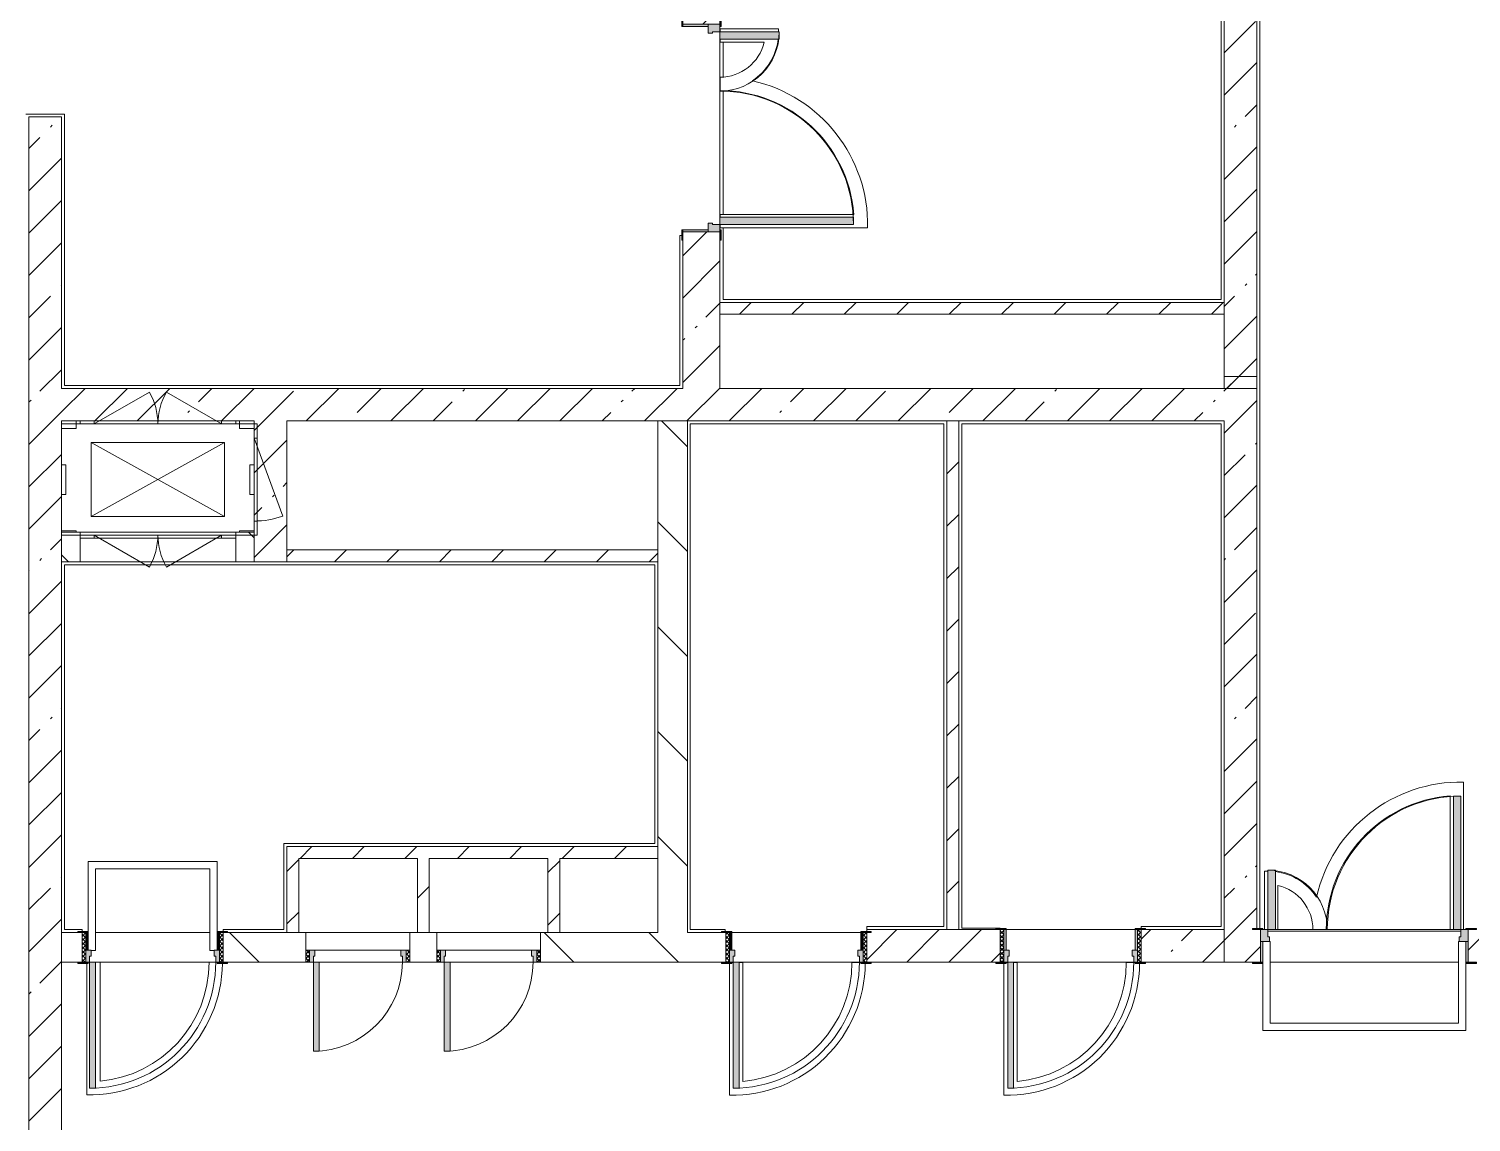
# Model space of a CAD drawing. Header units: millimetres. Extents: x -3902 to 188078, y -8553 to 29000.
# Drawn here: x 145818 to 155543, y 12321 to 19695 of the extents above; entities that cross this region are included whole.
import ezdxf

# ---------------------------------------------------------------- set-up
doc = ezdxf.new("R2010")
doc.units = ezdxf.units.MM
for name, color, linetype, lineweight, true_color in [('A-DOOR-1', 7, 'Continuous', 5, 0xaaaaaa), ('A-DOOR-2', 7, 'Continuous', 5, 0xe2e2e2), ('A-DOOR-FRAM-1', 7, 'Continuous', 5, 0xe2e2e2), ('A-DOOR-FRAM-2', 7, 'Continuous', 5, 0xaaaaaa), ('A-FLOR-2', 7, 'Continuous', 5, 0xaaaaaa)]:
    doc.layers.add(name, color=color, linetype=linetype, lineweight=lineweight, true_color=true_color)
for name, color, linetype, lineweight in [('A-GENM', 7, 'Continuous', 5), ('A-WALL', 7, 'Continuous', 9), ('I-WALL-3', 7, 'Continuous', 5), ('M-EQPM', 7, 'Continuous', 5)]:
    doc.layers.add(name, color=color, linetype=linetype, lineweight=lineweight)
pattern_1 = [(45, (61067.9, 0), (-285.1231, 285.1231), []), (45, (61353, 0), (-285.1231, 285.1231), [504.031, -100.806, 16.764, -84.042])]
pattern_2 = [(135, (61067.9, 0), (-353.5534, -353.5534), [])]
pattern_3 = [(135, (1826.41, 164.685), (-14.14214, -14.14214), []), (225, (1826.41, 164.685), (14.14214, -14.14214), [])]
pattern_4 = [(45, (-296.384, 164.685), (-14.1421, 14.1421), []), (135, (-296.384, 164.685), (-14.1421, -14.1421), [])]
pattern_5 = [(45, (61067.9, 0), (-176.7767, 176.7767), [])]

# ---------------------------------------------------------------- blocks, each defined once
blk = doc.blocks.new('110_Дверь_СКБ_2Ст - Д-1_л_Лестничная клетка EIS60 2-32142534-3_10_1_птичка')
at = {"layer": 'A-DOOR-2'}
for points in [[(612.5, 110), (662.5, 110), (662.5, 1010), (612.5, 1010), (612.5, 603.3)], [(-587.5, 110), (-587.5, 510), (-637.5, 510), (-637.5, 110)], [(712.5, -110), (712.5, 30), (697.5, 24.8), (697.5, -110)]]:
    blk.add_hatch(color=256, dxfattribs=at).paths.add_polyline_path(points)
h = blk.add_hatch(color=256, dxfattribs=at)
h.paths.add_polyline_path([(652.5, 30), (712.5, 30), (712.5, 110), (662.5, 110), (662.5, 60), (652.5, 60)])
h.paths.add_polyline_path([(-687.5, 30), (-627.5, 30), (-627.5, 60), (-637.5, 60), (-637.5, 110), (-687.5, 110)])
at = {"layer": 'A-DOOR-FRAM-1'}
for points in [[(-672.5, 110), (-672.5, 118), (-742.5, 118), (-742.5, 110)], [(767.5, 110), (767.5, 118), (697.5, 118), (697.5, 110)], [(-672.5, -110), (-672.5, 30), (-687.5, 24.8), (-687.5, -110)], [(-672.5, -118), (-672.5, -110), (-742.5, -110), (-742.5, -118)], [(767.5, -118), (767.5, -110), (697.5, -110), (697.5, -118)]]:
    blk.add_hatch(color=256, dxfattribs=at).paths.add_polyline_path(points)
at = {"layer": 'A-DOOR-1'}
for p, q in [((662.5, 1010), (612.5, 1010)), ((612.5, 1010), (612.5, 110)), ((662.5, 110), (662.5, 1010)), ((-637.5, 510), (-637.5, 110)), ((-587.5, 510), (-637.5, 510)), ((-587.5, 110), (-587.5, 510)), ((-637.5, 110), (-587.5, 110)), ((612.5, 110), (662.5, 110))]:
    blk.add_line(p, q, dxfattribs=at)
for centre, radius, start, end in [((662.5, 110), 900, 90, 180), ((-637.5, 110), 400, 360, 90)]:
    blk.add_arc(centre, radius, start, end, dxfattribs=at)
at = {"layer": 'A-DOOR-FRAM-2'}
for p, q in [((-672.5, 118), (-742.5, 118)), ((-742.5, 118), (-742.5, 110)), ((-742.5, 110), (-672.5, 110)), ((-637.5, 110), (-687.5, 110)), ((-687.5, 110), (-687.5, 30)), ((-672.5, 110), (-672.5, 118)), ((-637.5, 60), (-637.5, 110)), ((662.5, 110), (662.5, 60)), ((712.5, 110), (662.5, 110)), ((767.5, 118), (697.5, 118)), ((697.5, 118), (697.5, 110)), ((697.5, 110), (767.5, 110)), ((712.5, 30), (712.5, 110)), ((767.5, 110), (767.5, 118)), ((-687.5, 30), (-627.5, 30)), ((-672.5, 30), (-687.5, 30)), ((-687.5, 30), (-687.5, -110)), ((-672.5, -110), (-672.5, 30)), ((-627.5, 60), (-637.5, 60)), ((-627.5, 30), (-627.5, 60)), ((662.5, 60), (652.5, 60)), ((652.5, 60), (652.5, 30)), ((652.5, 30), (712.5, 30)), ((712.5, 30), (697.5, 30)), ((697.5, 30), (697.5, -110)), ((712.5, -110), (712.5, 30)), ((-672.5, -110), (-742.5, -110)), ((-742.5, -110), (-742.5, -118)), ((-742.5, -118), (-672.5, -118)), ((-687.5, -110), (-672.5, -110)), ((-672.5, -118), (-672.5, -110)), ((697.5, -110), (712.5, -110)), ((767.5, -110), (697.5, -110)), ((697.5, -110), (697.5, -118)), ((697.5, -118), (767.5, -118)), ((767.5, -118), (767.5, -110))]:
    blk.add_line(p, q, dxfattribs=at)
blk = doc.blocks.new('110_Дверь_СКБ_1Ст_Внутренняя1 - Д-8 950x2100h_охрана-V48-3_10_1_птичка')
at = {"layer": 'A-DOOR-1'}
h = blk.add_hatch(dxfattribs=at)
h.set_pattern_fill('FP_66', color=256, style=0, pattern_type=2)
h.set_pattern_definition(pattern_3)
h.paths.add_polyline_path([(487.5, 100), (462.5, 100), (462.5, -100), (487.5, -100), (487.5, -34.8)])
at = {"layer": 'A-DOOR-2'}
h = blk.add_hatch(color=256, dxfattribs=at)
h.paths.add_polyline_path([(437.5, 100), (437.5, 60), (427.5, 60), (427.5, 20), (462.5, 20), (462.5, 100)])
h.paths.add_polyline_path([(-412.5, 100), (-437.5, 100), (-437.5, 20), (-402.5, 20), (-402.5, 60), (-412.5, 60)])
at = {"layer": 'A-DOOR-FRAM-1'}
for points in [[(397.5, 950), (397.5, 100), (437.5, 100), (437.5, 950)], [(-492.5, 108), (-492.5, 100), (-422.5, 100), (-422.5, 108)], [(517.5, 108), (447.5, 108), (447.5, 100), (517.5, 100)], [(-422.5, 20), (-437.5, 20), (-437.5, -100), (-422.5, -100), (-422.5, -34.8)], [(462.5, 20), (447.5, 20), (447.5, -100), (462.5, -100), (462.5, -34.8)], [(-492.5, -100), (-492.5, -108), (-422.5, -108), (-422.5, -100)], [(447.5, -100), (447.5, -108), (517.5, -108), (517.5, -100)]]:
    blk.add_hatch(color=256, dxfattribs=at).paths.add_polyline_path(points)
at = {"layer": 'A-DOOR-FRAM-2'}
h = blk.add_hatch(dxfattribs=at)
h.set_pattern_fill('FP_67', color=256, style=0, pattern_type=2)
h.set_pattern_definition(pattern_4)
h.paths.add_polyline_path([(-437.5, 100), (-462.5, 100), (-462.5, -100), (-437.5, -100), (-437.5, -34.8)])
at = {"layer": 'A-DOOR-1'}
for p, q in [((437.5, 950), (397.5, 950)), ((397.5, 950), (397.5, 100)), ((437.5, 100), (437.5, 950)), ((397.5, 100), (437.5, 100))]:
    blk.add_line(p, q, dxfattribs=at)
blk.add_arc((437.5, 100), 850, 90, 180, dxfattribs=at)
at = {"layer": 'A-DOOR-FRAM-2'}
for p, q in [((-422.5, 108), (-492.5, 108)), ((-492.5, 108), (-492.5, 100)), ((-492.5, 100), (-422.5, 100)), ((-437.5, 100), (-462.5, 100)), ((-462.5, 100), (-462.5, -100)), ((-412.5, 100), (-437.5, 100)), ((-437.5, 100), (-437.5, 20)), ((-437.5, -100), (-437.5, 100)), ((-422.5, 100), (-437.5, 100)), ((-437.5, 100), (-437.5, 99)), ((-437.5, 99), (-422.5, 99)), ((-422.5, 100), (-422.5, 108)), ((-422.5, 99), (-422.5, 100)), ((-412.5, 60), (-412.5, 100)), ((437.5, 100), (437.5, 60)), ((462.5, 100), (437.5, 100)), ((517.5, 108), (447.5, 108)), ((447.5, 108), (447.5, 100)), ((462.5, 100), (447.5, 100)), ((447.5, 100), (447.5, 99)), ((447.5, 100), (517.5, 100)), ((447.5, 99), (462.5, 99)), ((462.5, 20), (462.5, 100)), ((487.5, 100), (462.5, 100)), ((462.5, 100), (462.5, -100)), ((462.5, 99), (462.5, 100)), ((487.5, -100), (487.5, 100)), ((517.5, 100), (517.5, 108)), ((-437.5, 20), (-402.5, 20)), ((-422.5, 20), (-437.5, 20)), ((-437.5, 20), (-437.5, -100)), ((-422.5, -100), (-422.5, 20)), ((-402.5, 60), (-412.5, 60)), ((-402.5, 20), (-402.5, 60)), ((437.5, 60), (427.5, 60)), ((427.5, 60), (427.5, 20)), ((427.5, 20), (462.5, 20)), ((462.5, 20), (447.5, 20)), ((447.5, 20), (447.5, -100)), ((462.5, -100), (462.5, 20)), ((-422.5, -100), (-492.5, -100)), ((-492.5, -100), (-492.5, -108)), ((-492.5, -108), (-422.5, -108)), ((-462.5, -100), (-437.5, -100)), ((-437.5, -100), (-422.5, -100)), ((-422.5, -108), (-422.5, -100)), ((447.5, -100), (462.5, -100)), ((517.5, -100), (447.5, -100)), ((447.5, -100), (447.5, -108)), ((447.5, -108), (517.5, -108)), ((462.5, -100), (487.5, -100)), ((517.5, -108), (517.5, -100))]:
    blk.add_line(p, q, dxfattribs=at)
blk = doc.blocks.new('DOR_Проход в стене_Прямоугольный - 1050x1150 EI30-23344994-3_10_1_птичка')
at = {"layer": 'A-DOOR-1'}
for p, q in [((525, 100), (-525, 100)), ((525, -100), (-525, -100))]:
    blk.add_line(p, q, dxfattribs=at)
blk = doc.blocks.new('110_Дверь_СКБ_1Ст_Внутренняя1 - Д-8 950x2100h_охрана-32352528-3_10_1_птичка')
at = {"layer": 'A-DOOR-1'}
h = blk.add_hatch(dxfattribs=at)
h.set_pattern_fill('FP_82', color=256, style=0, pattern_type=2)
h.set_pattern_definition([(135, (1826.41, 174.685), (-14.14214, -14.14214), []), (225, (1826.41, 174.685), (14.14214, -14.14214), [])])
h.paths.add_polyline_path([(487.5, 110), (462.5, 110), (462.5, -110), (487.5, -110), (487.5, -24.8)])
at = {"layer": 'A-DOOR-2'}
h = blk.add_hatch(color=256, dxfattribs=at)
h.paths.add_polyline_path([(437.5, 110), (437.5, 70), (427.5, 70), (427.5, 30), (462.5, 30), (462.5, 110)])
h.paths.add_polyline_path([(-412.5, 110), (-437.5, 110), (-437.5, 30), (-402.5, 30), (-402.5, 70), (-412.5, 70)])
at = {"layer": 'A-DOOR-FRAM-1'}
for points in [[(397.5, 960), (397.5, 110), (437.5, 110), (437.5, 960), (427.1, 960)], [(-492.5, 118), (-492.5, 110), (-422.5, 110), (-422.5, 118)], [(517.5, 118), (447.5, 118), (447.5, 110), (517.5, 110)], [(-422.5, 30), (-437.5, 30), (-437.5, -110), (-422.5, -110), (-422.5, -24.8)], [(462.5, 30), (447.5, 30), (447.5, -110), (462.5, -110), (462.5, -24.8)], [(-492.5, -110), (-492.5, -118), (-422.5, -118), (-422.5, -110)], [(517.5, -110), (447.5, -110), (447.5, -118), (517.5, -118)]]:
    blk.add_hatch(color=256, dxfattribs=at).paths.add_polyline_path(points)
at = {"layer": 'A-DOOR-FRAM-2'}
h = blk.add_hatch(dxfattribs=at)
h.set_pattern_fill('FP_83', color=256, style=0, pattern_type=2)
h.set_pattern_definition([(45, (-296.384, 174.685), (-14.1421, 14.1421), []), (135, (-296.384, 174.685), (-14.1421, -14.1421), [])])
h.paths.add_polyline_path([(-437.5, 110), (-462.5, 110), (-462.5, -110), (-437.5, -110), (-437.5, -24.8)])
at = {"layer": 'A-DOOR-1'}
for p, q in [((437.5, 960), (397.5, 960)), ((397.5, 960), (397.5, 110)), ((437.5, 110), (437.5, 960)), ((397.5, 110), (437.5, 110))]:
    blk.add_line(p, q, dxfattribs=at)
blk.add_arc((437.5, 110), 850, 90, 180, dxfattribs=at)
at = {"layer": 'A-DOOR-FRAM-2'}
for p, q in [((-422.5, 118), (-492.5, 118)), ((-492.5, 118), (-492.5, 110)), ((-492.5, 110), (-422.5, 110)), ((-437.5, 110), (-462.5, 110)), ((-462.5, 110), (-462.5, -110)), ((-412.5, 110), (-437.5, 110)), ((-437.5, 110), (-437.5, 30)), ((-437.5, -110), (-437.5, 110)), ((-422.5, 110), (-437.5, 110)), ((-437.5, 110), (-437.5, 109)), ((-437.5, 109), (-422.5, 109)), ((-422.5, 110), (-422.5, 118)), ((-422.5, 109), (-422.5, 110)), ((-412.5, 70), (-412.5, 110)), ((437.5, 110), (437.5, 70)), ((462.5, 110), (437.5, 110)), ((517.5, 118), (447.5, 118)), ((447.5, 118), (447.5, 110)), ((462.5, 110), (447.5, 110)), ((447.5, 110), (447.5, 109)), ((447.5, 110), (517.5, 110)), ((447.5, 109), (462.5, 109)), ((462.5, 30), (462.5, 110)), ((487.5, 110), (462.5, 110)), ((462.5, 110), (462.5, -110)), ((462.5, 109), (462.5, 110)), ((487.5, -110), (487.5, 110)), ((517.5, 110), (517.5, 118)), ((-437.5, 30), (-402.5, 30)), ((-422.5, 30), (-437.5, 30)), ((-437.5, 30), (-437.5, -110)), ((-422.5, -110), (-422.5, 30)), ((-402.5, 70), (-412.5, 70)), ((-402.5, 30), (-402.5, 70)), ((437.5, 70), (427.5, 70)), ((427.5, 70), (427.5, 30)), ((427.5, 30), (462.5, 30)), ((462.5, 30), (447.5, 30)), ((447.5, 30), (447.5, -110)), ((462.5, -110), (462.5, 30)), ((-422.5, -110), (-492.5, -110)), ((-492.5, -110), (-492.5, -118)), ((-492.5, -118), (-422.5, -118)), ((-462.5, -110), (-437.5, -110)), ((-437.5, -110), (-422.5, -110)), ((-422.5, -118), (-422.5, -110)), ((447.5, -110), (462.5, -110)), ((517.5, -110), (447.5, -110)), ((447.5, -110), (447.5, -118)), ((447.5, -118), (517.5, -118)), ((462.5, -110), (487.5, -110)), ((517.5, -118), (517.5, -110))]:
    blk.add_line(p, q, dxfattribs=at)
blk = doc.blocks.new('110_Дверь_СКБ_1Ст_Внутренняя1 - Д-8 950x2100h_охрана-V89-3_10_1_птичка')
at = {"layer": 'A-DOOR-1'}
h = blk.add_hatch(dxfattribs=at)
h.set_pattern_fill('FP_66', color=256, style=0, pattern_type=2)
h.set_pattern_definition(pattern_3)
h.paths.add_polyline_path([(487.5, 100), (462.5, 100), (462.5, -100), (487.5, -100), (487.5, -34.8)])
at = {"layer": 'A-DOOR-2'}
h = blk.add_hatch(color=256, dxfattribs=at)
h.paths.add_polyline_path([(-412.5, 100), (-437.5, 100), (-437.5, 20), (-402.5, 20), (-402.5, 60), (-412.5, 60)])
h.paths.add_polyline_path([(441.5, 100), (437.5, 100), (437.5, 60), (427.5, 60), (427.5, 20), (462.5, 20), (462.5, 100)])
at = {"layer": 'A-DOOR-FRAM-1'}
for points in [[(397.5, 950), (397.5, 100), (437.5, 100), (437.5, 950)], [(-422.5, 108), (-492.5, 108), (-490.7, 100), (-422.5, 100)], [(517.5, 108), (447.5, 108), (447.5, 100), (517.5, 100)], [(-422.5, 20), (-437.5, 20), (-437.5, -100), (-422.5, -100), (-422.5, -34.8)], [(462.5, 20), (447.5, 20), (447.5, -100), (462.5, -100), (462.5, -34.8)], [(-422.5, -100), (-492.5, -100), (-490.7, -108), (-422.5, -108)], [(447.5, -100), (447.5, -108), (517.5, -108), (517.5, -100)]]:
    blk.add_hatch(color=256, dxfattribs=at).paths.add_polyline_path(points)
at = {"layer": 'A-DOOR-FRAM-2'}
h = blk.add_hatch(dxfattribs=at)
h.set_pattern_fill('FP_67', color=256, style=0, pattern_type=2)
h.set_pattern_definition(pattern_4)
h.paths.add_polyline_path([(-437.5, 100), (-462.5, 100), (-462.5, -100), (-437.5, -100), (-437.5, -34.8)])
at = {"layer": 'A-DOOR-1'}
for p, q in [((437.5, 950), (397.5, 950)), ((397.5, 950), (397.5, 100)), ((437.5, 100), (437.5, 950)), ((397.5, 100), (437.5, 100))]:
    blk.add_line(p, q, dxfattribs=at)
blk.add_arc((437.5, 100), 850, 90, 180, dxfattribs=at)
at = {"layer": 'A-DOOR-FRAM-2'}
for p, q in [((-422.5, 108), (-492.5, 108)), ((-492.5, 108), (-492.5, 100)), ((-492.5, 100), (-422.5, 100)), ((-437.5, 100), (-462.5, 100)), ((-462.5, 100), (-462.5, -100)), ((-412.5, 100), (-437.5, 100)), ((-437.5, 100), (-437.5, 20)), ((-437.5, -100), (-437.5, 100)), ((-422.5, 100), (-437.5, 100)), ((-437.5, 100), (-437.5, 99)), ((-437.5, 99), (-422.5, 99)), ((-422.5, 100), (-422.5, 108)), ((-422.5, 99), (-422.5, 100)), ((-412.5, 60), (-412.5, 100)), ((437.5, 100), (437.5, 60)), ((462.5, 100), (437.5, 100)), ((517.5, 108), (447.5, 108)), ((447.5, 108), (447.5, 100)), ((462.5, 100), (447.5, 100)), ((447.5, 100), (447.5, 99)), ((447.5, 100), (517.5, 100)), ((447.5, 99), (462.5, 99)), ((462.5, 20), (462.5, 100)), ((487.5, 100), (462.5, 100)), ((462.5, 100), (462.5, -100)), ((462.5, 99), (462.5, 100)), ((487.5, -100), (487.5, 100)), ((517.5, 100), (517.5, 108)), ((-437.5, 20), (-402.5, 20)), ((-422.5, 20), (-437.5, 20)), ((-437.5, 20), (-437.5, -100)), ((-422.5, -100), (-422.5, 20)), ((-402.5, 60), (-412.5, 60)), ((-402.5, 20), (-402.5, 60)), ((437.5, 60), (427.5, 60)), ((427.5, 60), (427.5, 20)), ((427.5, 20), (462.5, 20)), ((462.5, 20), (447.5, 20)), ((447.5, 20), (447.5, -100)), ((462.5, -100), (462.5, 20)), ((-422.5, -100), (-492.5, -100)), ((-492.5, -100), (-492.5, -108)), ((-492.5, -108), (-422.5, -108)), ((-462.5, -100), (-437.5, -100)), ((-437.5, -100), (-422.5, -100)), ((-422.5, -108), (-422.5, -100)), ((447.5, -100), (462.5, -100)), ((517.5, -100), (447.5, -100)), ((447.5, -100), (447.5, -108)), ((447.5, -108), (517.5, -108)), ((462.5, -100), (487.5, -100)), ((517.5, -108), (517.5, -100))]:
    blk.add_line(p, q, dxfattribs=at)
blk = doc.blocks.new('110_Дверь_СКБ_2Ст - Д-1_л_Лестничная клетка EIS60 2-32359692-3_10_1_птичка')
at = {"layer": 'A-DOOR-2'}
for points in [[(662.5, 125), (662.5, 1025), (612.5, 1025), (612.5, 125)], [(-587.5, 525), (-637.5, 525), (-637.5, 125), (-587.5, 125)], [(712.5, -125), (712.5, 45), (697.5, 45), (697.5, -125)]]:
    blk.add_hatch(color=256, dxfattribs=at).paths.add_polyline_path(points)
h = blk.add_hatch(color=256, dxfattribs=at)
h.paths.add_polyline_path([(712.5, 125), (662.5, 125), (662.5, 75), (652.5, 75), (652.5, 45), (712.5, 45)])
h.paths.add_polyline_path([(-627.5, 45), (-627.5, 75), (-637.5, 75), (-637.5, 125), (-687.5, 125), (-687.5, 45)])
at = {"layer": 'A-DOOR-FRAM-1'}
for points in [[(-672.5, 125), (-672.5, 133), (-742.5, 133), (-742.5, 125)], [(767.5, 125), (767.5, 133), (697.5, 133), (697.5, 125)], [(-672.5, -125), (-672.5, 45), (-687.5, 45), (-687.5, -125)], [(-672.5, -133), (-672.5, -125), (-742.5, -125), (-742.5, -133)], [(767.5, -133), (767.5, -125), (697.5, -125), (697.5, -133)]]:
    blk.add_hatch(color=256, dxfattribs=at).paths.add_polyline_path(points)
at = {"layer": 'A-DOOR-1'}
for p, q in [((662.5, 1025), (612.5, 1025)), ((612.5, 1025), (612.5, 125)), ((662.5, 125), (662.5, 1025)), ((-637.5, 525), (-637.5, 125)), ((-587.5, 525), (-637.5, 525)), ((-587.5, 125), (-587.5, 525)), ((-637.5, 125), (-587.5, 125)), ((612.5, 125), (662.5, 125))]:
    blk.add_line(p, q, dxfattribs=at)
for centre, radius, start, end in [((662.5, 125), 900, 90, 180), ((-637.5, 125), 400, 360, 90)]:
    blk.add_arc(centre, radius, start, end, dxfattribs=at)
at = {"layer": 'A-DOOR-FRAM-2'}
for p, q in [((-672.5, 133), (-742.5, 133)), ((-742.5, 133), (-742.5, 125)), ((-742.5, 125), (-672.5, 125)), ((-637.5, 125), (-687.5, 125)), ((-687.5, 125), (-687.5, 45)), ((-672.5, 125), (-672.5, 133)), ((-637.5, 75), (-637.5, 125)), ((662.5, 125), (662.5, 75)), ((712.5, 125), (662.5, 125)), ((767.5, 133), (697.5, 133)), ((697.5, 133), (697.5, 125)), ((697.5, 125), (767.5, 125)), ((712.5, 45), (712.5, 125)), ((767.5, 125), (767.5, 133)), ((-687.5, 45), (-627.5, 45)), ((-672.5, 45), (-687.5, 45)), ((-687.5, 45), (-687.5, -125)), ((-672.5, -125), (-672.5, 45)), ((-627.5, 75), (-637.5, 75)), ((-627.5, 45), (-627.5, 75)), ((662.5, 75), (652.5, 75)), ((652.5, 75), (652.5, 45)), ((652.5, 45), (712.5, 45)), ((712.5, 45), (697.5, 45)), ((697.5, 45), (697.5, -125)), ((712.5, -125), (712.5, 45)), ((-672.5, -125), (-742.5, -125)), ((-742.5, -125), (-742.5, -133)), ((-742.5, -133), (-672.5, -133)), ((-687.5, -125), (-672.5, -125)), ((-672.5, -133), (-672.5, -125)), ((697.5, -125), (712.5, -125)), ((767.5, -125), (697.5, -125)), ((697.5, -125), (697.5, -133)), ((697.5, -133), (767.5, -133)), ((767.5, -133), (767.5, -125))]:
    blk.add_line(p, q, dxfattribs=at)
blk = doc.blocks.new('160_Подъемник - 160_Подъемник-23521422-3_10_1_птичка')
at = {"layer": 'A-GENM'}
for p, q in [((220, 0), (592.4, 215)), ((1080, 0), (707.6, 215)), ((-20, -95), (-20, 0)), ((-20, 0), (0, 0)), ((0, 0), (0, -95)), ((220, 20), (125, 20)), ((125, 20), (125, 0)), ((220, 0), (220, 20)), ((1080, 20), (220, 20)), ((220, 20), (1080, 20)), ((1080, 0), (1080, 20)), ((1080, 20), (1175, 20)), ((1175, 20), (1175, 0)), ((0, -95), (-20, -95)), ((-20, -95), (-20, -655)), ((-20, -655), (-20, -95)), ((125, 0), (220, 0)), ((1175, 0), (1080, 0)), ((0, -655), (-191.5, -128.8)), ((0, -655), (-20, -655)), ((-20, -655), (-20, -750)), ((0, -750), (0, -655)), ((-20, -750), (0, -750)), ((125, -770), (125, -750)), ((125, -750), (220, -750)), ((220, -770), (125, -770)), ((220, -750), (220, -770)), ((220, -750), (592.4, -965)), ((220, -770), (792, -770)), ((1080, -770), (508, -770)), ((1080, -750), (707.6, -965)), ((1080, -750), (1080, -770)), ((1175, -750), (1080, -750)), ((1080, -770), (1175, -770)), ((1175, -770), (1175, -750))]:
    blk.add_line(p, q, dxfattribs=at)
for centre, radius, start, end in [((220, 0), 430, 0, 30), ((1080, 0), 430, 150, 180), ((0, -655), 560, 90, 110), ((220, -750), 430, 330, 0), ((1080, -750), 430, 180, 210)]:
    blk.add_arc(centre, radius, start, end, dxfattribs=at)
at = {"layer": 'M-EQPM'}
for p, q in [((1300, 0), (0, 0)), ((0, 0), (0, -750)), ((1300, -750), (1300, 0)), ((1100, -625), (200, -125)), ((200, -625), (1100, -125)), ((1100, -125), (200, -125)), ((200, -125), (200, -625)), ((1100, -625), (1100, -125)), ((200, -625), (1100, -625)), ((0, -750), (1300, -750))]:
    blk.add_line(p, q, dxfattribs=at)
blk = doc.blocks.new('110_Дверь_СКБ_1Ст - д-18 700x2100h_Технический шкаф ЭОМ и СС-23257539-3_10_1_птичка')
at = {"layer": 'A-DOOR-1'}
h = blk.add_hatch(dxfattribs=at)
h.set_pattern_fill('FP_106', color=256, style=0, pattern_type=2)
h.set_pattern_definition([(135, (1951.41, 164.685), (-14.14214, -14.14214), []), (225, (1951.41, 164.685), (14.14214, -14.14214), [])])
h.paths.add_polyline_path([(362.5, 100), (337.5, 100), (337.5, 20), (362.5, 20)])
at = {"layer": 'A-DOOR-2'}
h = blk.add_hatch(color=256, dxfattribs=at)
h.paths.add_polyline_path([(312.5, 100), (312.5, 60), (302.5, 60), (302.5, 20), (337.5, 20), (337.5, 100)])
h.paths.add_polyline_path([(-287.5, 100), (-312.5, 100), (-312.5, 20), (-277.5, 20), (-277.5, 60), (-287.5, 60)])
at = {"layer": 'A-DOOR-FRAM-1'}
blk.add_hatch(color=256, dxfattribs=at).paths.add_polyline_path([(272.5, 700), (272.5, 100), (312.5, 100), (312.5, 700), (281.5, 700)])
at = {"layer": 'A-DOOR-FRAM-2'}
h = blk.add_hatch(dxfattribs=at)
h.set_pattern_fill('FP_107', color=256, style=0, pattern_type=2)
h.set_pattern_definition([(45, (-171.384, 164.685), (-14.1421, 14.1421), []), (135, (-171.384, 164.685), (-14.1421, -14.1421), [])])
h.paths.add_polyline_path([(-312.5, 100), (-337.5, 100), (-337.5, 20), (-312.5, 20)])
at = {"layer": 'A-DOOR-1'}
for p, q in [((312.5, 700), (272.5, 700)), ((272.5, 700), (272.5, 100)), ((312.5, 100), (312.5, 700)), ((272.5, 100), (312.5, 100))]:
    blk.add_line(p, q, dxfattribs=at)
blk.add_arc((312.5, 100), 600, 90, 180, dxfattribs=at)
at = {"layer": 'A-DOOR-FRAM-2'}
for p, q in [((-312.5, 100), (-337.5, 100)), ((-337.5, 100), (-337.5, 20)), ((-287.5, 100), (-312.5, 100)), ((-312.5, 100), (-312.5, 20)), ((-312.5, 20), (-312.5, 100)), ((-287.5, 60), (-287.5, 100)), ((-287.5, 100), (272.5, 100)), ((312.5, 100), (312.5, 60)), ((337.5, 100), (312.5, 100)), ((337.5, 20), (337.5, 100)), ((362.5, 100), (337.5, 100)), ((337.5, 100), (337.5, 20)), ((362.5, 20), (362.5, 100)), ((-337.5, 20), (-312.5, 20)), ((-312.5, 20), (-277.5, 20)), ((-277.5, 60), (-287.5, 60)), ((-277.5, 20), (-277.5, 60)), ((302.5, 20), (-277.5, 20)), ((312.5, 60), (302.5, 60)), ((302.5, 60), (302.5, 20)), ((302.5, 20), (337.5, 20)), ((337.5, 20), (362.5, 20))]:
    blk.add_line(p, q, dxfattribs=at)
blk = doc.blocks.new('Закладная деталь приямка - 200_100-20924312-3_10_1_птичка')
at = {"layer": 'M-EQPM'}
for p, q in [((85000, 16755), (84970, 16755)), ((85000, 16755), (84970, 16755)), ((85000, 16555), (85000, 16755)), ((85000, 16755), (85000, 16555)), ((84970, 16555), (85000, 16555)), ((85000, 16555), (84970, 16555))]:
    blk.add_line(p, q, dxfattribs=at)
blk = doc.blocks.new('Закладная деталь приямка - 150_100-20924311-3_10_1_птичка')
at = {"layer": 'M-EQPM'}
for p, q in [((85070, 17050), (85070, 17000)), ((85070, 17050), (85070, 17000)), ((84970, 17000), (85070, 17000)), ((85070, 17000), (84970, 17000))]:
    blk.add_line(p, q, dxfattribs=at)
blk = doc.blocks.new('Закладная деталь приямка - 150_100-V90-3_10_1_птичка')
at = {"layer": 'M-EQPM'}
for p, q in [((86170, 17000), (86170, 17050)), ((86170, 17000), (86170, 17050)), ((86270, 17000), (86170, 17000)), ((86170, 17000), (86270, 17000))]:
    blk.add_line(p, q, dxfattribs=at)
blk = doc.blocks.new('Закладная деталь приямка - 150_100-V91-3_10_1_птичка')
at = {"layer": 'M-EQPM'}
for p, q in [((86270, 16310), (86170, 16310)), ((86170, 16310), (86270, 16310)), ((86170, 16310), (86170, 16300)), ((86170, 16310), (86170, 16300))]:
    blk.add_line(p, q, dxfattribs=at)
blk = doc.blocks.new('Закладная деталь приямка - 150_100-V92-3_10_1_птичка')
at = {"layer": 'M-EQPM'}
for p, q in [((85070, 16310), (84970, 16310)), ((84970, 16310), (85070, 16310)), ((85070, 16300), (85070, 16310)), ((85070, 16310), (85070, 16300))]:
    blk.add_line(p, q, dxfattribs=at)

msp = doc.modelspace()

# ---------------------------------------------------------------- hatches: boundary and pattern name
at = {"layer": 'I-WALL-3'}
h = msp.add_hatch(dxfattribs=at)
h.set_pattern_fill('FP_60', color=256, style=0, pattern_type=2)
h.set_pattern_definition(pattern_1)
h.paths.add_polyline_path([(150227.9, 17270), (150477.9, 17270), (150477.9, 18325), (150227.9, 18325), (150227.9, 18162.4)])
h.paths.add_polyline_path([(150227.9, 19725), (150477.9, 19725), (150477.9, 27100), (150227.9, 27100), (150227.9, 19750)])
h = msp.add_hatch(dxfattribs=at)
h.set_pattern_fill('FP_60', color=256, style=0, pattern_type=2)
h.set_pattern_definition(pattern_1)
h.paths.add_polyline_path([(154097.9, 17270), (154097.9, 21400), (153877.9, 21400), (153877.9, 17270)])
h = msp.add_hatch(dxfattribs=at)
h.set_pattern_fill('FP_60', color=256, style=0, pattern_type=2)
h.set_pattern_definition(pattern_1)
h.paths.add_polyline_path([(145902.9, 10400), (146037.9, 10400), (146037.9, 19100), (145817.9, 19100), (145817.9, 10400)])
h = msp.add_hatch(dxfattribs=at)
h.set_pattern_fill('FP_65', color=256, style=0, pattern_type=2)
h.set_pattern_definition(pattern_5)
h.paths.add_polyline_path([(153877.9, 17770), (153877.9, 17850), (150477.9, 17850), (150477.9, 17770), (151496.1, 17770)])
h = msp.add_hatch(dxfattribs=at)
h.set_pattern_fill('FP_60', color=256, style=0, pattern_type=2)
h.set_pattern_definition(pattern_1)
h.paths.add_polyline_path([(153877.9, 13620), (154067.9, 13620), (154067.9, 13628), (154097.9, 13628), (154097.9, 17350), (153877.9, 17350), (153877.9, 14113.3)])
h = msp.add_hatch(dxfattribs=at)
h.set_pattern_fill('FP_60', color=256, style=0, pattern_type=2)
h.set_pattern_definition(pattern_1)
h.paths.add_polyline_path([(147337.9, 17050), (147557.9, 17050), (147557.9, 17270), (146037.9, 17270), (146037.9, 17050)])
h = msp.add_hatch(dxfattribs=at)
h.set_pattern_fill('FP_60', color=256, style=0, pattern_type=2)
h.set_pattern_definition(pattern_1)
h.paths.add_polyline_path([(152007.9, 17050), (153877.9, 17050), (153877.9, 17270), (147557.9, 17270), (147557.9, 17050), (151496.1, 17050)])
h = msp.add_hatch(dxfattribs=at)
h.set_pattern_fill('FP_60', color=256, style=0, pattern_type=2)
h.set_pattern_definition(pattern_1)
h.paths.add_polyline_path([(147337.9, 16100), (147557.9, 16100), (147557.9, 17050), (147337.9, 17050), (147337.9, 16180)])
h = msp.add_hatch(dxfattribs=at)
h.set_pattern_fill('FP_63', color=256, style=0, pattern_type=2)
h.set_pattern_definition(pattern_2)
h.paths.add_polyline_path([(150257.9, 13600), (150257.9, 17050), (150057.9, 17050), (150057.9, 13600)])
h = msp.add_hatch(dxfattribs=at)
h.set_pattern_fill('FP_65', color=256, style=0, pattern_type=2)
h.set_pattern_definition(pattern_5)
h.paths.add_polyline_path([(152087.9, 13620), (152087.9, 17050), (152007.9, 17050), (152007.9, 13620)])
h = msp.add_hatch(dxfattribs=at)
h.set_pattern_fill('FP_63', color=256, style=0, pattern_type=2)
h.set_pattern_definition(pattern_2)
h.paths.add_polyline_path([(147337.9, 16100), (147337.9, 16300), (147212.9, 16300), (147212.9, 16100)])
h.paths.add_polyline_path([(146162.9, 16100), (146162.9, 16300), (146037.9, 16300), (146037.9, 16100)])
h = msp.add_hatch(dxfattribs=at)
h.set_pattern_fill('FP_65', color=256, style=0, pattern_type=2)
h.set_pattern_definition(pattern_5)
h.paths.add_polyline_path([(150057.9, 16100), (150057.9, 16180), (147557.9, 16180), (147557.9, 16100), (147767.3, 16100)])
h = msp.add_hatch(dxfattribs=at)
h.set_pattern_fill('FP_65', color=256, style=0, pattern_type=2)
h.set_pattern_definition(pattern_5)
h.paths.add_polyline_path([(148437.9, 14100), (150057.9, 14100), (150057.9, 14180), (147557.9, 14180), (147557.9, 14100), (147767.3, 14100)])
h = msp.add_hatch(dxfattribs=at)
h.set_pattern_fill('FP_65', color=256, style=0, pattern_type=2)
h.set_pattern_definition(pattern_5)
h.paths.add_polyline_path([(147637.9, 13600), (147637.9, 14100), (147557.9, 14100), (147557.9, 13600)])
h = msp.add_hatch(dxfattribs=at)
h.set_pattern_fill('FP_65', color=256, style=0, pattern_type=2)
h.set_pattern_definition(pattern_5)
h.paths.add_polyline_path([(148517.9, 13600), (148517.9, 14100), (148437.9, 14100), (148437.9, 13600)])
h = msp.add_hatch(dxfattribs=at)
h.set_pattern_fill('FP_65', color=256, style=0, pattern_type=2)
h.set_pattern_definition(pattern_5)
h.paths.add_polyline_path([(149397.9, 13600), (149397.9, 14100), (149317.9, 14100), (149317.9, 13600)])
h = msp.add_hatch(dxfattribs=at)
h.set_pattern_fill('FP_60', color=256, style=0, pattern_type=2)
h.set_pattern_definition(pattern_1)
h.paths.add_polyline_path([(151467.9, 13400), (152367.9, 13400), (152367.9, 13620), (151467.9, 13620), (151467.9, 13608), (151497.9, 13608), (151496.1, 13600), (151467.9, 13600), (151467.9, 13534.8)])
h.paths.add_polyline_path([(153360.5, 13400), (153877.9, 13400), (153877.9, 13620), (153317.9, 13620), (153317.9, 13400), (153347.9, 13400)])
h = msp.add_hatch(dxfattribs=at)
h.set_pattern_fill('FP_60', color=256, style=0, pattern_type=2)
h.set_pattern_definition(pattern_1)
h.paths.add_polyline_path([(155577.9, 13400), (155867.9, 13400), (155867.9, 13620), (155522.9, 13620), (155522.9, 13400)])
h.paths.add_polyline_path([(153877.9, 13400), (154122.9, 13400), (154122.9, 13620), (153877.9, 13620), (153877.9, 13534.8)])
h = msp.add_hatch(dxfattribs=at)
h.set_pattern_fill('FP_63', color=256, style=0, pattern_type=2)
h.set_pattern_definition(pattern_2)
h.paths.add_polyline_path([(148567.9, 13400), (148567.9, 13600), (148386.3, 13600), (148386.3, 13400)])
h.paths.add_polyline_path([(146177.9, 13400), (146177.9, 13600), (146037.9, 13600), (146037.9, 13400), (146147.9, 13400)])
h.paths.add_polyline_path([(147157.9, 13400), (147686.3, 13400), (147686.3, 13600), (147127.9, 13600), (147127.9, 13400)])
h.paths.add_polyline_path([(149267.9, 13400), (150517.9, 13400), (150517.9, 13600), (149267.9, 13600), (149267.9, 13480)])

# ---------------------------------------------------------------- linework, layer by layer
at = {"layer": 'A-FLOR-2'}
for p, q in [((153857.9, 17870), (153857.9, 21450)), ((154117.9, 21130), (154117.9, 13628)), ((150872.7, 19694.6), (150478.3, 19694.6)), ((150478.3, 19694.6), (150478.3, 19675)), ((150477.9, 18425), (150477.9, 19625)), ((150478.3, 19625), (150478.3, 19604.6)), ((150478.3, 19604.6), (150775.4, 19604.6)), ((150498.9, 19604.6), (150498.9, 19370.4)), ((150478.3, 19368.4), (150478.3, 19278.4)), ((150498.9, 19277.2), (150498.9, 18443.4)), ((145798.4, 19120), (146057.9, 19120)), ((146057.9, 19120), (146057.9, 17290)), ((151380.6, 18443.4), (150478.3, 18443.4)), ((150478.3, 18443.4), (150478.3, 18425)), ((150207.9, 17290), (150207.9, 18300)), ((150207.9, 18300), (150219.9, 18300)), ((150478.3, 18375), (150478.3, 18353.4)), ((150478.3, 18353.4), (151473.1, 18353.4)), ((150498.9, 18353.4), (150498.9, 17870)), ((150498.9, 17870), (153857.9, 17870)), ((146057.9, 17290), (150207.9, 17290)), ((151987.9, 17030), (150277.9, 17030)), ((150277.9, 17030), (150277.9, 13620)), ((151987.9, 13640), (151987.9, 17030)), ((153857.9, 17030), (152107.9, 17030)), ((152107.9, 17030), (152107.9, 13630)), ((153857.9, 13640), (153857.9, 17030)), ((150037.9, 16080), (146057.9, 16080)), ((146057.9, 16080), (146057.9, 13620)), ((150037.9, 14200), (150037.9, 16080)), ((155490.9, 13620), (155490.9, 14614.4)), ((155400.9, 14521.9), (155400.9, 13619.6)), ((147537.9, 13620), (147537.9, 14200)), ((147537.9, 14200), (150037.9, 14200)), ((146217.9, 14079.1), (146217.9, 13608)), ((147087.9, 14079.1), (146217.9, 14079.1)), ((146267.9, 13479.1), (146267.9, 14029.1)), ((146267.9, 14029.1), (147037.9, 14029.1)), ((147037.9, 14029.1), (147037.9, 13479.1)), ((147087.9, 13608), (147087.9, 14079.1)), ((154149.8, 14014), (154149.8, 13620)), ((154239.8, 13619.6), (154239.8, 13916.7)), ((146057.9, 13620), (146177.9, 13620)), ((146177.9, 13620), (146177.9, 13608)), ((147127.9, 13608), (147127.9, 13620)), ((147127.9, 13620), (147537.9, 13620)), ((150277.9, 13620), (150512.9, 13620)), ((150512.9, 13620), (150512.9, 13608)), ((151467.9, 13640), (151987.9, 13640)), ((151467.9, 13620), (151467.9, 13640)), ((152107.9, 13630), (152367.9, 13630)), ((153317.9, 13640), (153857.9, 13640)), ((153317.9, 13628), (153317.9, 13640)), ((154172.9, 13619.6), (154239.8, 13619.6)), ((154476, 13619.6), (154566, 13619.6)), ((155400.9, 13619.6), (155472.9, 13619.6)), ((154187.6, 13539.6), (154137.9, 13539.6)), ((154172.9, 13610), (155472.9, 13610)), ((154187.6, 12989.6), (154187.6, 13539.6)), ((155507.6, 13539.6), (155457.6, 13539.6)), ((155457.6, 13539.6), (155457.6, 12989.6)), ((155507.6, 12939.6), (155507.6, 13539.6)), ((146237.7, 13479.1), (146267.9, 13479.1)), ((147037.9, 13479.1), (147068.1, 13479.1)), ((146207.9, 13392), (146207.9, 12505.2)), ((147032.9, 13400), (146267.9, 13400)), ((146297.9, 12598), (146297.9, 13400)), ((147077.9, 13400), (147032.9, 13400)), ((150542.3, 13392), (150542.3, 12503.1)), ((150563.9, 13397.9), (150557.9, 13397.9)), ((151417.9, 13400), (150607.9, 13400)), ((150632.3, 13397.9), (150607.9, 13397.9)), ((150632.3, 12595.9), (150632.3, 13397.9)), ((151427.9, 13397.9), (151367.3, 13397.9)), ((152392.3, 13392), (152392.3, 12503.1)), ((152417.9, 13397.9), (152407.9, 13397.9)), ((153267.9, 13400), (152457.9, 13400)), ((152482.3, 13397.9), (152457.9, 13397.9)), ((152482.3, 12595.9), (152482.3, 13397.9)), ((153277.9, 13397.9), (153217.3, 13397.9)), ((154137.6, 13392), (154137.6, 12939.6)), ((154137.6, 12939.6), (155507.6, 12939.6)), ((155457.6, 12989.6), (154187.6, 12989.6))]:
    msp.add_line(p, q, dxfattribs=at)
for centre, radius, start, end in [((150478.3, 19673.4), 395, 0.22926, 3.07201), ((150478.3, 19673.4), 305, 270, 346.9573), ((150478.3, 19673.4), 395, 303.54048, 352.95968), ((150478.3, 18373.4), 905, 4.43687, 90), ((150478.3, 18373.4), 995, 358.8489, 77.32946), ((155471, 13619.6), 995, 88.8489, 167.32946), ((155471, 13619.6), 905, 94.43687, 180), ((154171, 13619.6), 395, 89.71459, 93.07201), ((154171, 13619.6), 395, 33.54048, 82.43416), ((154171, 13619.6), 305, 0, 76.9573), ((146227.9, 13400), 895, 268.71954, 359.48675), ((146227.9, 13400), 805, 274.98854, 360), ((150562.3, 13397.9), 895, 268.71954, 359.62258), ((150562.3, 13397.9), 805, 274.98854, 360), ((152412.3, 13397.9), 895, 268.71954, 359.62258), ((152412.3, 13397.9), 805, 274.98854, 360)]:
    msp.add_arc(centre, radius, start, end, dxfattribs=at)
at = {"layer": 'A-WALL'}
for p, q in [((150477.9, 17850), (150477.9, 17770)), ((153877.9, 17770), (153877.9, 17850)), ((152087.9, 17050), (152007.9, 17050)), ((146037.9, 16300), (146037.9, 16100)), ((147557.9, 16100), (147557.9, 16180)), ((150057.9, 16100), (150057.9, 16180)), ((150057.9, 14100), (150057.9, 14180)), ((152007.9, 13620), (152087.9, 13620)), ((146037.9, 13600), (146037.9, 13400)), ((147557.9, 13600), (147637.9, 13600)), ((148437.9, 13600), (148517.9, 13600)), ((149317.9, 13600), (149397.9, 13600))]:
    msp.add_line(p, q, dxfattribs=at)
at = {"layer": 'I-WALL-3'}
for p, q in [((153877.9, 26850), (153877.9, 17850)), ((154097.9, 13628), (154097.9, 21150)), ((146037.9, 19100), (145817.9, 19100)), ((145817.9, 19100), (145817.9, 10400)), ((146037.9, 17270), (146037.9, 19100)), ((150227.9, 18270), (150227.9, 17270)), ((150477.9, 17850), (150477.9, 18270)), ((153877.9, 17850), (150477.9, 17850)), ((150477.9, 17270), (150477.9, 17770)), ((150477.9, 17770), (153877.9, 17770)), ((153877.9, 17770), (153877.9, 17270)), ((154097.9, 17350), (153877.9, 17350)), ((150227.9, 17270), (146037.9, 17270)), ((154097.9, 17270), (150477.9, 17270)), ((146037.9, 17050), (147337.9, 17050)), ((146037.9, 16300), (146037.9, 17050)), ((147337.9, 17050), (147337.9, 16100)), ((147557.9, 16180), (147557.9, 17050)), ((147557.9, 17050), (152007.9, 17050)), ((150057.9, 17050), (150057.9, 16180)), ((150257.9, 13600), (150257.9, 17050)), ((152007.9, 17050), (152007.9, 13620)), ((152087.9, 17050), (153877.9, 17050)), ((152087.9, 13620), (152087.9, 17050)), ((153877.9, 17050), (153877.9, 13400)), ((146037.9, 16300), (147337.9, 16300)), ((146162.9, 16100), (146162.9, 16300)), ((147212.9, 16300), (147212.9, 16100)), ((150057.9, 16180), (147557.9, 16180)), ((146037.9, 13600), (146037.9, 16100)), ((146037.9, 16100), (150057.9, 16100)), ((150057.9, 16100), (150057.9, 14180)), ((150057.9, 14180), (147557.9, 14180)), ((147557.9, 14180), (147557.9, 13600)), ((147637.9, 14100), (148437.9, 14100)), ((147637.9, 13600), (147637.9, 14100)), ((148437.9, 14100), (148437.9, 13600)), ((148517.9, 14100), (149317.9, 14100)), ((148517.9, 13600), (148517.9, 14100)), ((149317.9, 14100), (149317.9, 13600)), ((149397.9, 14100), (150057.9, 14100)), ((149397.9, 13600), (149397.9, 14100)), ((150057.9, 14100), (150057.9, 13600)), ((152007.9, 13620), (151467.9, 13620)), ((151467.9, 13620), (151467.9, 13608)), ((152337.9, 13620), (152087.9, 13620)), ((152407.9, 13620), (153277.9, 13620)), ((153877.9, 13620), (153347.9, 13620)), ((154239.8, 13620), (154475.9, 13620)), ((154565.2, 13620), (155400.9, 13620)), ((146147.9, 13600), (146037.9, 13600)), ((146267.9, 13600), (147037.9, 13600)), ((147557.9, 13600), (147157.9, 13600)), ((147637.9, 13600), (148437.9, 13600)), ((147686.3, 13480), (147686.3, 13600)), ((148386.3, 13600), (148386.3, 13480)), ((148517.9, 13600), (149317.9, 13600)), ((148567.9, 13480), (148567.9, 13600)), ((149267.9, 13600), (149267.9, 13480)), ((150057.9, 13600), (149397.9, 13600)), ((150487.9, 13600), (150257.9, 13600)), ((150557.9, 13600), (151427.9, 13600)), ((146037.9, 10400), (146037.9, 13400)), ((146037.9, 13400), (146147.9, 13400)), ((147032.9, 13400), (146297.9, 13400)), ((147157.9, 13400), (147686.3, 13400)), ((148386.3, 13400), (148567.9, 13400)), ((149267.9, 13400), (150487.9, 13400)), ((151417.9, 13400), (150607.9, 13400)), ((151497.9, 13400), (152337.9, 13400)), ((153267.9, 13400), (152457.9, 13400)), ((153347.9, 13400), (153877.9, 13400)), ((153877.9, 13400), (154067.9, 13400)), ((155457.6, 13400), (154187.6, 13400))]:
    msp.add_line(p, q, dxfattribs=at)

# ---------------------------------------------------------------- block references
at = {"layer": 'A-DOOR-1'}
for name, p, rotation in [('110_Дверь_СКБ_2Ст - Д-1_л_Лестничная клетка EIS60 2-32359692-3_10_1_птичка', (150352.9, 19037.5), 269.9999999999998), ('110_Дверь_СКБ_1Ст_Внутренняя1 - Д-8 950x2100h_охрана-32352528-3_10_1_птичка', (152855.4, 13510), 180), ('110_Дверь_СКБ_1Ст_Внутренняя1 - Д-8 950x2100h_охрана-V48-3_10_1_птичка', (146665.4, 13500), 180), ('110_Дверь_СКБ_1Ст_Внутренняя1 - Д-8 950x2100h_охрана-V89-3_10_1_птичка', (151005.4, 13500), 180), ('110_Дверь_СКБ_1Ст - д-18 700x2100h_Технический шкаф ЭОМ и СС-23257539-3_10_1_птичка', (148048.8, 13500), 180), ('110_Дверь_СКБ_1Ст - д-18 700x2100h_Технический шкаф ЭОМ и СС-23257539-3_10_1_птичка', (148930.4, 13500), 180)]:
    msp.add_blockref(name, p, dxfattribs=dict(at, rotation=rotation))
for name, p in [('DOR_Проход в стене_Прямоугольный - 1050x1150 EI30-23344994-3_10_1_птичка', (146687.9, 16200)), ('110_Дверь_СКБ_2Ст - Д-1_л_Лестничная клетка EIS60 2-32142534-3_10_1_птичка', (154810.4, 13510))]:
    msp.add_blockref(name, p, dxfattribs=at)
at = {"layer": 'M-EQPM', "rotation": 180}
for name, p in [('160_Подъемник - 160_Подъемник-23521422-3_10_1_птичка', (147337.9, 16280)), ('Закладная деталь приямка - 200_100-20924312-3_10_1_птичка', (232307.9, 33310))]:
    msp.add_blockref(name, p, dxfattribs=at)
at = {"layer": 'M-EQPM'}
for name in ['Закладная деталь приямка - 150_100-20924311-3_10_1_птичка', 'Закладная деталь приямка - 150_100-V90-3_10_1_птичка', 'Закладная деталь приямка - 200_100-20924312-3_10_1_птичка', 'Закладная деталь приямка - 150_100-V92-3_10_1_птичка', 'Закладная деталь приямка - 150_100-V91-3_10_1_птичка']:
    msp.add_blockref(name, (61067.9, 0), dxfattribs=at)

doc.saveas('drawing.dxf')
